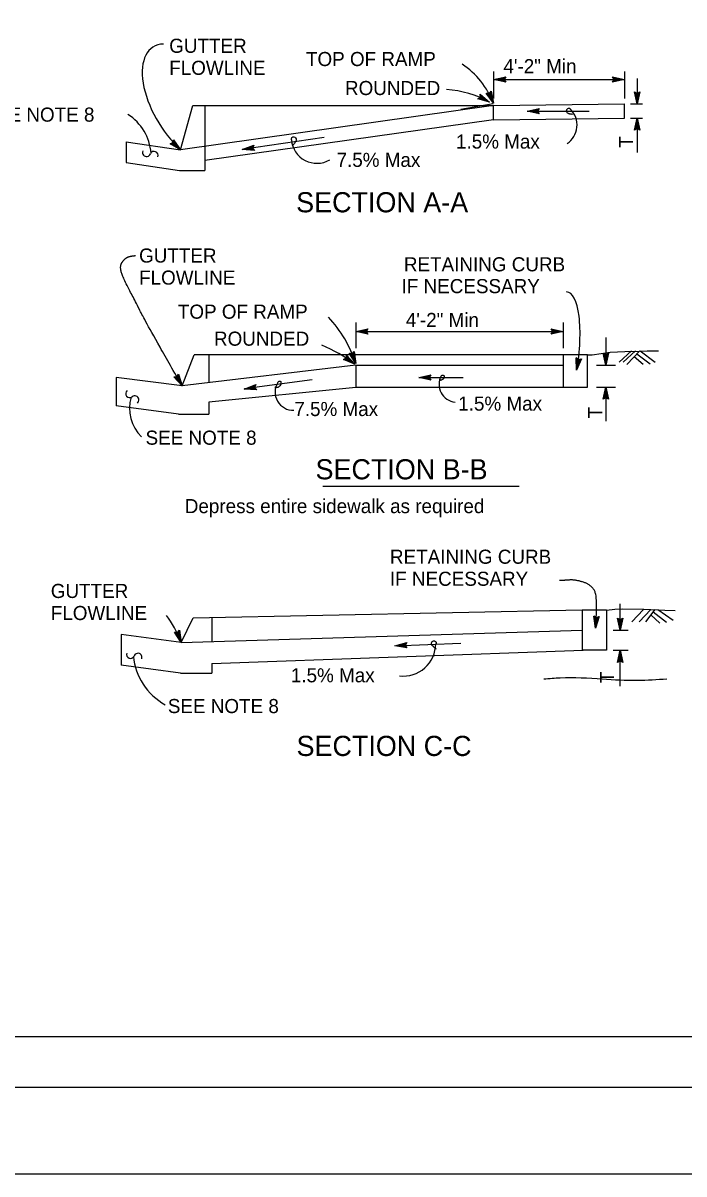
# Model space of a CAD drawing. Extents: x -893 to 867, y -474 to 712.
# Drawn here: x -81 to 248, y -474 to 97 of the extents above; entities that cross this region are included whole.
import ezdxf

# ---------------------------------------------------------------- set-up
doc = ezdxf.new("R2010")
doc.units = 0
for name, color, linetype in [('border_PLOTTING-ELEMENTS', 7, 'Continuous'), ('border_rw_22x34_Cut_Lines', 7, 'Continuous'), ('border_SHEET', 7, 'Continuous'), ('rd_HMA-DIKE', 7, 'Continuous'), ('rd_HMA-DIKE-anno', 7, 'Continuous'), ('rd_PROFILE-OG', 7, 'Continuous')]:
    doc.layers.add(name, color=color, linetype=linetype)

msp = doc.modelspace()

# ---------------------------------------------------------------- linework, layer by layer
at = {"layer": 'border_PLOTTING-ELEMENTS'}
for points in [[(-893.45, -474.04), (866.55, -474.04), (866.55, 711.96), (-893.45, 711.96)], [(-863.45, 668.96), (836.55, 668.96), (836.55, -431.04), (-863.45, -431.04)]]:
    msp.add_lwpolyline(points, close=True, dxfattribs=at)
at = {"layer": 'border_rw_22x34_Cut_Lines'}
msp.add_lwpolyline([(-863.45, 668.96), (836.55, 668.96), (836.55, -431.04), (-863.45, -431.04)], close=True, dxfattribs=at)
at = {"layer": 'border_SHEET'}
msp.add_line((811.55, -406.04), (-813.45, -406.04), dxfattribs=at)
at = {"layer": 'rd_HMA-DIKE'}
for p, q in [((152.94, 56.23), (-2.54, 34.31)), ((-2.54, 34.31), (3.61, 56.22)), ((3.61, 56.22), (152.94, 56.22)), ((9.47, 56.22), (9.47, 24.03)), ((152.7, 57.12), (136.65, 54.29)), ((152.94, 56.23), (217.94, 57.08)), ((152.94, 50.08), (152.94, 56.23)), ((152.94, 49.24), (152.94, 56.23)), ((217.94, 50.08), (217.94, 57.08)), ((152.94, 49.24), (9.47, 29.06)), ((152.94, 49.24), (217.94, 50.08)), ((-29.56, 38.31), (-29.56, 27.96)), ((-29.56, 38.31), (-2.54, 34.31)), ((-29.56, 27.96), (-3.03, 24.03)), ((-3.03, 24.03), (9.47, 24.03)), ((-1.84, -82.91), (4.17, -67.54)), ((187.54, -67.54), (4.17, -67.54)), ((11.54, -67.54), (11.54, -81.3)), ((187.54, -67.54), (187.54, -83.54)), ((199.54, -67.54), (187.54, -67.54)), ((199.54, -83.54), (199.54, -67.54)), ((84.54, -72.54), (-1.84, -82.91)), ((84.54, -72.54), (84.54, -83.63)), ((84.54, -72.54), (187.54, -72.54)), ((-34.46, -78.64), (-34.46, -92.83)), ((-1.84, -82.91), (-34.46, -78.64)), ((84.54, -83.63), (11.54, -90.92)), ((84.54, -83.54), (199.54, -83.54)), ((11.54, -90.92), (11.54, -96.86)), ((-3.63, -96.86), (-34.46, -92.83)), ((-3.63, -96.86), (11.54, -96.86)), ((3.64, -197.98), (197, -194.1)), ((197, -194.1), (209, -194.1)), ((197, -194.1), (197, -214.1)), ((209, -194.1), (209, -214.1)), ((-2.23, -210.17), (3.64, -197.98)), ((13, -197.79), (13, -209.71)), ((-2.23, -210.17), (197, -204.1)), ((-32, -206.2), (-32, -221.54)), ((-2.23, -210.17), (-32, -206.2)), ((13, -220.71), (197.41, -214.09)), ((209, -214.1), (197, -214.1)), ((-2.63, -225.46), (-32, -221.54)), ((13, -220.71), (13, -225.46)), ((-2.63, -225.46), (13, -225.46))]:
    msp.add_line(p, q, dxfattribs=at)
msp.add_spline([(177.92, -228.35), (186.02, -227.71), (206.91, -228.35), (224.38, -228.99), (239.04, -228.26)], degree=3, dxfattribs=at)
at = {"layer": 'rd_HMA-DIKE-anno'}
for p, q in [((152.94, 73.23), (152.94, 59.81)), ((152.94, 69.25), (158.94, 70.58)), ((152.94, 69.25), (217.94, 69.25)), ((158.94, 67.91), (152.94, 69.25)), ((152.94, 69.25), (152.94, 69.25)), ((158.72, 68.26), (154.32, 69.25)), ((154.33, 69.25), (158.71, 70.22)), ((155.7, 69.25), (158.53, 69.87)), ((158.49, 68.62), (155.7, 69.25)), ((157.08, 69.24), (158.29, 69.51)), ((158.31, 68.97), (157.08, 69.24)), ((158.94, 70.58), (158.14, 69.25)), ((158.14, 69.25), (158.94, 67.91)), ((158.94, 70.58), (158.94, 70.58)), ((212.74, 69.25), (211.94, 70.59)), ((211.94, 70.59), (211.94, 70.59)), ((211.94, 70.59), (217.94, 69.25)), ((217.94, 69.25), (211.94, 67.92)), ((211.94, 67.92), (212.74, 69.25)), ((212.16, 70.23), (216.56, 69.25)), ((216.55, 69.24), (212.17, 68.28)), ((215.18, 69.25), (212.35, 68.62)), ((212.39, 69.87), (215.18, 69.25)), ((212.57, 69.52), (213.8, 69.25)), ((213.8, 69.25), (212.59, 68.98)), ((217.94, 73.23), (217.94, 59.81)), ((217.94, 69.25), (217.94, 69.25)), ((224.19, 69.72), (224.19, 57.08)), ((150.79, 62.15), (151.69, 63.42)), ((151.45, 63.08), (152.33, 58.65)), ((151.69, 63.42), (151.69, 63.42)), ((151.69, 63.42), (152.88, 57.39)), ((158.94, 67.91), (158.94, 67.91)), ((211.94, 67.92), (211.94, 67.92)), ((224.19, 57.08), (222.86, 63.08)), ((222.86, 63.08), (222.86, 63.08)), ((222.86, 63.08), (224.19, 62.28)), ((224.19, 58.48), (223.22, 62.85)), ((224.19, 62.28), (225.53, 63.08)), ((225.53, 63.08), (224.19, 57.08)), ((225.18, 62.87), (224.19, 58.46)), ((225.53, 63.08), (225.53, 63.08)), ((145.07, 59.55), (146.4, 60.34)), ((150.98, 57.87), (145.07, 59.55)), ((145.07, 59.55), (145.07, 59.55)), ((149.75, 58.53), (145.44, 59.76)), ((148.55, 59.18), (145.77, 59.98)), ((147.33, 59.84), (146.14, 60.18)), ((146.4, 60.34), (146.34, 61.9)), ((146.34, 61.9), (146.34, 61.9)), ((146.34, 61.9), (150.98, 57.87)), ((146.36, 61.48), (149.76, 58.53)), ((146.38, 60.67), (147.33, 59.84)), ((146.39, 61.06), (148.55, 59.18)), ((152.88, 57.39), (149.25, 62.35)), ((149.25, 62.35), (149.25, 62.35)), ((149.25, 62.35), (150.79, 62.15)), ((152.32, 58.66), (149.67, 62.27)), ((151.77, 59.92), (150.06, 62.25)), ((151.22, 61.18), (150.48, 62.18)), ((150.97, 62.42), (151.22, 61.18)), ((150.98, 57.87), (150.98, 57.87)), ((151.22, 62.72), (151.77, 59.92)), ((152.88, 57.39), (152.88, 57.39)), ((224.2, 59.85), (223.57, 62.67)), ((224.2, 61.23), (223.93, 62.44)), ((224.82, 62.63), (224.2, 59.85)), ((224.47, 62.46), (224.2, 61.23)), ((169.55, 53.42), (175.55, 54.75)), ((169.55, 53.42), (200.45, 53.42)), ((175.55, 52.08), (169.55, 53.42)), ((169.55, 53.42), (169.55, 53.42)), ((175.33, 52.44), (170.93, 53.42)), ((170.94, 53.42), (175.32, 54.39)), ((172.31, 53.42), (175.14, 54.05)), ((175.1, 52.8), (172.31, 53.42)), ((173.69, 53.42), (174.9, 53.69)), ((174.92, 53.14), (173.69, 53.42)), ((175.55, 54.75), (174.75, 53.42)), ((174.75, 53.42), (175.55, 52.08)), ((175.55, 54.75), (175.55, 54.75)), ((175.55, 52.08), (175.55, 52.08)), ((217.94, 57.08), (217.94, 57.08)), ((220.94, 57.08), (226.96, 57.08)), ((221.62, 57.1), (224.19, 57.1)), ((224.19, 57.08), (224.19, 57.08)), ((226.16, 57.1), (226.16, 57.08)), ((220.94, 50.08), (226.96, 50.08)), ((222.85, 44.08), (224.19, 50.08)), ((223.21, 44.3), (224.19, 48.7)), ((223.57, 44.53), (224.19, 47.32)), ((223.92, 44.71), (224.19, 45.94)), ((224.19, 50.08), (224.19, 32.9)), ((224.19, 50.08), (224.19, 50.08)), ((224.19, 50.08), (225.52, 44.08)), ((224.19, 47.32), (224.82, 44.5)), ((224.19, 45.94), (224.46, 44.73)), ((224.2, 48.69), (225.17, 44.32)), ((68.75, 40.34), (28.06, 34.38)), ((224.19, 44.88), (222.85, 44.08)), ((222.85, 44.08), (222.85, 44.08)), ((225.52, 44.08), (224.19, 44.88)), ((225.52, 44.08), (225.52, 44.08)), ((-7.78, 37.34), (-7.78, 37.34)), ((-6.01, 39.27), (-6.01, 39.27)), ((-2.54, 34.31), (-2.54, 34.31)), ((28.06, 34.38), (33.8, 36.56)), ((34.19, 33.92), (28.06, 34.38)), ((28.06, 34.38), (28.06, 34.38)), ((33.92, 34.24), (29.42, 34.58)), ((29.43, 34.58), (33.62, 36.18)), ((30.79, 34.78), (33.5, 35.81)), ((33.64, 34.57), (30.79, 34.78)), ((32.16, 34.98), (33.32, 35.42)), ((33.42, 34.88), (32.16, 34.98)), ((33.8, 36.56), (33.2, 35.13)), ((33.2, 35.13), (34.19, 33.92)), ((33.8, 36.56), (33.8, 36.56)), ((34.19, 33.92), (34.19, 33.92)), ((84.54, -51.34), (84.54, -64.12)), ((187.54, -51.34), (187.54, -64.12)), ((84.54, -55.9), (90.54, -54.57)), ((84.54, -55.9), (187.54, -55.9)), ((90.54, -57.24), (84.54, -55.9)), ((84.54, -55.9), (84.54, -55.9)), ((90.32, -56.89), (85.92, -55.9)), ((85.93, -55.9), (90.31, -54.93)), ((87.3, -55.91), (90.13, -55.28)), ((90.09, -56.53), (87.3, -55.91)), ((88.68, -55.91), (89.89, -55.64)), ((89.91, -56.18), (88.68, -55.91)), ((90.54, -54.57), (89.74, -55.9)), ((89.74, -55.9), (90.54, -57.24)), ((90.54, -54.57), (90.54, -54.57)), ((182.34, -55.9), (181.54, -54.56)), ((181.54, -54.56), (181.54, -54.56)), ((181.54, -54.56), (187.54, -55.9)), ((187.54, -55.9), (181.54, -57.23)), ((181.54, -57.23), (182.34, -55.9)), ((181.76, -54.92), (186.16, -55.9)), ((186.15, -55.91), (181.78, -56.88)), ((184.78, -55.9), (181.95, -56.53)), ((181.99, -55.28), (184.78, -55.9)), ((182.17, -55.63), (183.4, -55.9)), ((183.4, -55.9), (182.19, -56.17)), ((187.54, -55.9), (187.54, -55.9)), ((90.54, -57.24), (90.54, -57.24)), ((181.54, -57.23), (181.54, -57.23)), ((208.74, -58.88), (208.74, -72.54)), ((79.76, -69.2), (79.86, -67.64)), ((79.83, -68.48), (81.77, -70.57)), ((79.84, -68.06), (82.92, -71.35)), ((79.86, -67.64), (79.86, -67.64)), ((79.86, -67.64), (84.05, -72.13)), ((84.49, -71.83), (81.12, -66.69)), ((81.12, -66.69), (81.12, -66.69)), ((81.12, -66.69), (82.64, -66.97)), ((83.99, -70.53), (81.54, -66.78)), ((83.51, -69.25), (81.92, -66.83)), ((83.02, -67.96), (82.34, -66.92)), ((82.64, -66.97), (83.61, -65.75)), ((82.84, -66.71), (83.02, -67.96)), ((83.1, -66.42), (83.51, -69.25)), ((83.36, -66.07), (84, -70.54)), ((83.61, -65.75), (83.61, -65.75)), ((83.61, -65.75), (84.49, -71.83)), ((208.74, -72.63), (207.41, -66.63)), ((207.41, -66.63), (207.41, -66.63)), ((207.41, -66.63), (208.74, -67.43)), ((208.73, -71.24), (207.77, -66.87)), ((208.74, -69.87), (208.11, -67.04)), ((208.74, -68.49), (208.47, -67.28)), ((208.74, -67.43), (210.08, -66.63)), ((210.08, -66.63), (208.74, -72.63)), ((209.72, -66.85), (208.74, -71.25)), ((209.36, -67.08), (208.74, -69.87)), ((209.01, -67.26), (208.74, -68.49)), ((210.08, -66.63), (210.08, -66.63)), ((78.35, -69.84), (79.76, -69.2)), ((84.05, -72.13), (78.35, -69.84)), ((78.35, -69.84), (78.35, -69.84)), ((82.9, -71.35), (78.75, -69.68)), ((81.77, -70.57), (79.09, -69.49)), ((80.64, -69.79), (79.49, -69.33)), ((79.78, -68.87), (80.64, -69.79)), ((84.05, -72.13), (84.05, -72.13)), ((84.49, -71.83), (84.49, -71.83)), ((193.97, -68.96), (193.97, -68.96)), ((196.55, -69.43), (196.55, -69.43)), ((204.04, -72.54), (213.44, -72.54)), ((208.74, -72.63), (208.74, -72.63)), ((-1.84, -82.91), (-5.97, -78.36)), ((-5.97, -78.36), (-5.97, -78.36)), ((-5.97, -78.36), (-4.42, -78.39)), ((-2.53, -81.7), (-5.54, -78.39)), ((-3.21, -80.51), (-5.15, -78.37)), ((-3.89, -79.31), (-4.73, -78.39)), ((-4.42, -78.39), (-3.65, -77.03)), ((-4.27, -78.11), (-3.89, -79.31)), ((-4.05, -77.78), (-3.21, -80.51)), ((-3.86, -77.4), (-2.52, -81.71)), ((-3.65, -77.03), (-3.65, -77.03)), ((-3.65, -77.03), (-1.84, -82.91)), ((62.75, -79.94), (29.2, -84.4)), ((115.8, -78.73), (121.8, -77.4)), ((115.8, -78.73), (137.89, -78.73)), ((121.8, -80.07), (115.8, -78.73)), ((115.8, -78.73), (115.8, -78.73)), ((121.59, -79.72), (117.18, -78.74)), ((117.19, -78.73), (121.57, -77.76)), ((118.56, -78.74), (121.39, -78.11)), ((121.35, -79.36), (118.56, -78.74)), ((119.95, -78.74), (121.15, -78.47)), ((121.18, -79.01), (119.95, -78.74)), ((121.8, -77.4), (121, -78.73)), ((121, -78.73), (121.8, -80.07)), ((121.8, -77.4), (121.8, -77.4)), ((194.19, -75), (194.19, -75)), ((-1.84, -82.91), (-1.84, -82.91)), ((29.12, -84.48), (34.81, -82.17)), ((35.26, -84.8), (29.12, -84.48)), ((29.12, -84.48), (29.12, -84.48)), ((34.98, -84.48), (30.48, -84.25)), ((30.49, -84.24), (34.64, -82.56)), ((31.84, -84.02), (34.52, -82.93)), ((34.69, -84.17), (31.84, -84.02)), ((33.2, -83.79), (34.35, -83.33)), ((34.46, -83.86), (33.2, -83.79)), ((34.81, -82.17), (34.24, -83.61)), ((34.24, -83.61), (35.26, -84.8)), ((34.81, -82.17), (34.81, -82.17)), ((35.26, -84.8), (35.26, -84.8)), ((121.8, -80.07), (121.8, -80.07)), ((204.04, -83.54), (213.44, -83.54)), ((207.4, -89.54), (208.74, -83.54)), ((207.75, -89.32), (208.74, -84.92)), ((208.74, -83.54), (208.74, -100.34)), ((208.74, -83.54), (208.74, -83.54)), ((208.74, -83.54), (210.07, -89.54)), ((208.74, -84.93), (209.71, -89.3)), ((208.74, -88.74), (207.4, -89.54)), ((207.4, -89.54), (207.4, -89.54)), ((208.11, -89.09), (208.73, -86.3)), ((208.46, -88.91), (208.73, -87.68)), ((208.73, -86.3), (209.36, -89.12)), ((208.73, -87.68), (209, -88.89)), ((210.07, -89.54), (208.74, -88.74)), ((210.07, -89.54), (210.07, -89.54)), ((68.14, -132.62), (165.58, -132.62)), ((215.74, -204.09), (215.74, -191.01)), ((215.74, -204.09), (214.41, -198.09)), ((214.41, -198.09), (214.41, -198.09)), ((214.41, -198.09), (215.74, -198.89)), ((215.74, -204.09), (214.41, -198.09)), ((214.41, -198.09), (214.41, -198.09)), ((214.41, -198.09), (215.74, -198.89)), ((215.73, -202.7), (214.77, -198.33)), ((215.73, -202.7), (214.77, -198.33)), ((215.74, -201.33), (215.11, -198.51)), ((215.74, -201.33), (215.11, -198.51)), ((215.74, -199.95), (215.47, -198.74)), ((215.74, -199.95), (215.47, -198.74)), ((215.74, -198.89), (217.08, -198.09)), ((217.08, -198.09), (215.74, -204.09)), ((215.74, -198.89), (217.08, -198.09)), ((217.08, -198.09), (215.74, -204.09)), ((216.72, -198.31), (215.74, -202.71)), ((216.72, -198.31), (215.74, -202.71)), ((216.36, -198.54), (215.74, -201.33)), ((216.36, -198.54), (215.74, -201.33)), ((216.01, -198.72), (215.74, -199.95)), ((216.01, -198.72), (215.74, -199.95)), ((217.08, -198.09), (217.08, -198.09)), ((217.08, -198.09), (217.08, -198.09)), ((-2.23, -210.17), (-5.63, -205.05)), ((-5.63, -205.05), (-5.63, -205.05)), ((-5.63, -205.05), (-4.1, -205.32)), ((-2.73, -208.87), (-5.21, -205.14)), ((-3.22, -207.59), (-4.83, -205.18)), ((-3.72, -206.3), (-4.41, -205.27)), ((-4.1, -205.32), (-3.14, -204.09)), ((-3.91, -205.06), (-3.72, -206.3)), ((-3.65, -204.77), (-3.22, -207.59)), ((-3.4, -204.42), (-2.72, -208.88)), ((-3.14, -204.09), (-3.14, -204.09)), ((-3.14, -204.09), (-2.23, -210.17)), ((212.33, -204.09), (219.85, -204.09)), ((215.74, -204.09), (215.74, -204.09)), ((215.74, -204.09), (215.74, -204.09)), ((-2.23, -210.17), (-2.23, -210.17)), ((103.81, -211.86), (109.76, -210.31)), ((103.82, -211.87), (136.64, -210.64)), ((105.2, -211.8), (109.54, -210.67)), ((106.58, -211.76), (109.37, -211.03)), ((109.76, -210.31), (109.01, -211.66)), ((109.76, -210.31), (109.76, -210.31)), ((109.86, -212.97), (103.81, -211.86)), ((103.81, -211.86), (103.81, -211.86)), ((109.63, -212.63), (105.19, -211.81)), ((109.38, -212.28), (106.58, -211.76)), ((107.96, -211.71), (109.15, -211.39)), ((109.19, -211.94), (107.96, -211.71)), ((109.01, -211.66), (109.86, -212.97)), ((109.86, -212.97), (109.86, -212.97)), ((212.33, -214.1), (219.85, -214.1)), ((214.4, -220.1), (215.74, -214.1)), ((214.75, -219.88), (215.74, -215.48)), ((215.11, -219.65), (215.73, -216.86)), ((215.73, -216.86), (216.36, -219.68)), ((215.74, -231.92), (215.74, -214.1)), ((215.74, -214.1), (215.74, -214.1)), ((215.74, -214.1), (217.07, -220.1)), ((215.74, -215.49), (216.71, -219.86)), ((215.74, -219.3), (214.4, -220.1)), ((214.4, -220.1), (214.4, -220.1)), ((215.46, -219.47), (215.73, -218.24)), ((215.73, -218.24), (216, -219.45)), ((217.07, -220.1), (215.74, -219.3)), ((217.07, -220.1), (217.07, -220.1))]:
    msp.add_line(p, q, dxfattribs=at)
for points in [[(-6.01, 39.27), (-2.54, 34.31), (-7.78, 37.34), (-7.39, 37.45), (-3.56, 35.24), (-6.09, 38.88), (-6.17, 38.48), (-4.55, 36.15), (-7, 37.57), (-6.61, 37.68), (-5.55, 37.07), (-6.25, 38.08), (-6.32, 37.77), (-7.78, 37.34), (-6.32, 37.77)], [(196.55, -69.43), (194.19, -75), (193.97, -68.96), (194.27, -69.23), (194.44, -73.65), (196.17, -69.57), (195.79, -69.71), (194.68, -72.33), (194.58, -69.5), (194.88, -69.77), (194.93, -70.99), (195.41, -69.86), (195.11, -69.97), (193.97, -68.96), (195.11, -69.97)], [(205.35, -197.4), (203.57, -203.18), (202.73, -197.19), (203.06, -197.43), (203.67, -201.82), (204.99, -197.58), (204.62, -197.76), (203.79, -200.47), (203.4, -197.66), (203.73, -197.9), (203.9, -199.12), (204.26, -197.94), (203.98, -198.08), (202.73, -197.19), (203.98, -198.08)]]:
    msp.add_lwpolyline(points, close=True, dxfattribs=at)
for centre, radius, start, end in [((114.5, 42.5), 41.17, 21.2028, 56.3663), ((126.61, 14.7), 49.57, 60.5547, 86.6412), ((-41.75, 30.93), 24.6, 4.1044, 58.01), ((183.39, 46.56), 10.98, 303.2861, 45.769), ((65.16, 40.28), 12.67, 184.7372, 300.1573), ((-19.44, 32.99), 2, 158.9762, 341.539), ((-15.73, 31.52), 2, 340.9148, 155.2297), ((26.89, -90.3), 60.48, 17.7796, 43.3546), ((39.47, -130.84), 73.72, 52.7871, 67.5813), ((134.57, -82.19), 8.74, 150.7304, 264.8177), ((-27.76, -86.73), 2, 131.1632, 305.4781), ((53.39, -85.96), 9, 147.5613, 272.2926), ((-9.07, -94.24), 18.87, 162.2413, 227.2116), ((-25.27, -89.85), 2, 309.2246, 131.7874), ((108.15, -210.84), 16.05, 263.1207, 359.7317), ((-27.42, -216.12), 2, 160.9148, 335.2297), ((-23.71, -217.59), 2, 338.9762, 161.539)]:
    msp.add_arc(centre, radius, start, end, dxfattribs=at)
for centre, major_axis, ratio, start_param, end_param in [((2.3, 56.19), (18.56, -29.08), 0.517315, 2.846234, 5.189287), ((185.59, -67.85), (-3.89, -31.6), 0.301211, 1.379723, 3.174029), ((-15.26, -223.72), (7.62, -33.8), 0.47454, 1.874078, 2.373823), ((-1.39, -220.17), (-18.77, 19.21), 0.827405, 0.774043, 1.907988)]:
    msp.add_ellipse(centre, major_axis=major_axis, ratio=ratio, start_param=start_param, end_param=end_param, dxfattribs=at)
for points in [[(191.05, 54.42), (190.75, 54.72), (190.23, 54.78), (189.72, 54.64), (189.31, 54.34), (189.12, 54.02), (189.06, 53.66), (189.17, 53.15), (189.5, 52.71), (189.93, 52.49), (190.45, 52.28), (190.99, 52.17), (191.54, 52.09), (192.08, 52.03)], [(52.53, 39.23), (52.49, 39.8), (53.18, 40.72), (54.19, 40.63), (54.83, 39.8), (54.69, 38.57), (53.96, 37.42), (53.31, 36.73), (52.9, 36.04)], [(127.06, -77.75), (127.36, -77.63), (127.9, -77.63), (128.17, -77.71), (128.31, -77.9), (128.44, -78.2), (128.44, -78.55), (128.33, -78.96), (128.01, -79.31), (127.63, -79.64), (127.25, -79.88), (126.78, -80.07), (126.32, -80.15), (125.91, -80.24)], [(127.06, -77.75), (126.99, -77.84), (126.94, -77.91)], [(45.8, -81.14), (46.14, -80.68), (46.66, -80.51), (47.18, -80.64), (47.27, -80.98), (47.31, -81.24), (47.31, -81.59), (47.27, -81.72), (47.23, -81.94), (47.14, -82.37), (46.97, -82.63), (46.75, -82.93), (46.53, -83.15), (46.45, -83.23), (46.14, -83.49), (45.84, -83.67), (45.49, -83.71), (44.72, -83.75), (44.37, -83.75), (44.24, -83.75)], [(124.45, -213.48), (124.24, -213.42), (123.97, -213.21), (123.7, -212.94), (123.22, -212.52), (122.85, -212.09), (122.64, -211.93), (122.48, -211.72), (122.16, -211.45), (122.1, -211.18), (122.1, -210.97), (122.1, -210.65), (122.21, -210.33), (122.48, -209.8), (123.01, -209.42), (123.65, -209.48), (124.34, -210.06), (124.37, -210.92)]]:
    msp.add_spline(points, degree=3, dxfattribs=at)
for points in [[(-1.84, -82.91), (-19.95, -51.14), (-25.43, -39.99), (-29.72, -32.1), (-32.97, -24.21), (-30.92, -20.27), (-28, -18.38), (-24.92, -18.21)], [(203.57, -203.18), (204.8, -187.83), (201.51, -181.63), (193.55, -179.01), (187.64, -179.44), (185.71, -179.55)]]:
    msp.add_open_spline(points, degree=2, dxfattribs=at)
at = {"layer": 'rd_PROFILE-OG'}
for p, q in [((221.48, -65.46), (215.38, -71.04)), ((223.43, -65.46), (217.33, -71.04)), ((225.49, -65.49), (219.15, -72.25)), ((222.69, -68.29), (227.27, -72.08)), ((224.07, -66.96), (230.75, -71.96)), ((225.76, -65.53), (233.23, -71.12)), ((227.37, -193.84), (221.63, -200.06)), ((231.03, -193.84), (225.28, -200.06)), ((233.02, -193.88), (228.41, -199.94)), ((234.47, -193.81), (242.15, -199.11)), ((230.98, -196.57), (235.55, -200.6)), ((232.24, -195), (238.77, -200.2))]:
    msp.add_line(p, q, dxfattribs=at)
for points in [[(199.54, -67.54), (200.74, -67.51), (201.94, -67.43), (206.38, -66.75), (210.81, -66.15), (218.1, -65.81), (225.39, -65.58), (229.18, -65.48), (232.97, -65.43), (234.91, -65.48)], [(209.03, -194.13), (213.07, -193.66), (217.12, -193.49), (227.57, -193.78), (238.01, -194.13), (243.06, -194.31)]]:
    msp.add_lwpolyline(points, dxfattribs=at)

# ---------------------------------------------------------------- texts
at = {"layer": 'rd_HMA-DIKE-anno'}
for s, height, p in [('GUTTER', 7, (-8.2, 82.43)), ('TOP OF RAMP', 7, (59.74, 75.86)), ('FLOWLINE', 7, (-8.2, 71.49)), ('4\'-2" Min', 7, (157.8, 72.3)), ('ROUNDED', 7, (79.11, 61.47)), ('SEE NOTE 8', 7, (-100.48, 48.27)), ('1.5% Max', 7, (134.26, 34.91)), ('7.5% Max', 7, (74.93, 25.81)), ('SECTION A-A', 10, (54.87, 3.27)), ('GUTTER', 7, (-23.16, -21.68)), ('RETAINING CURB', 7, (108.38, -26.03)), ('FLOWLINE', 7, (-23.16, -32.62)), ('IF NECESSARY', 7, (107.23, -36.86)), ('TOP OF RAMP', 7, (-3.9, -49.54)), ('4\'-2" Min', 7, (109.34, -53.65)), ('ROUNDED', 7, (14.04, -62.94)), ('7.5% Max', 7, (53.95, -97.85)), ('1.5% Max', 7, (135.38, -95.17)), ('SEE NOTE 8', 7, (-19.94, -112.08)), ('SECTION B-B', 10, (64.49, -129.27)), ('Depress entire sidewalk as required', 7, (-0.45, -146.04)), ('RETAINING CURB', 7, (101.45, -171.17)), ('IF NECESSARY', 7, (101.45, -182.11)), ('GUTTER', 7, (-67.01, -188.16)), ('FLOWLINE', 7, (-67.01, -199.1)), ('1.5% Max', 7, (52.24, -230.01)), ('SEE NOTE 8', 7, (-8.88, -245.29)), ('SECTION C-C', 10, (55.06, -266.57))]:
    msp.add_text(s, height=height, dxfattribs=at).set_placement(p)
for p in [(222.2, 35.38), (206.9, -98.95), (212.81, -230.34)]:
    msp.add_text('T', height=7, rotation=90, dxfattribs=at).set_placement(p)

doc.saveas('drawing.dxf')
